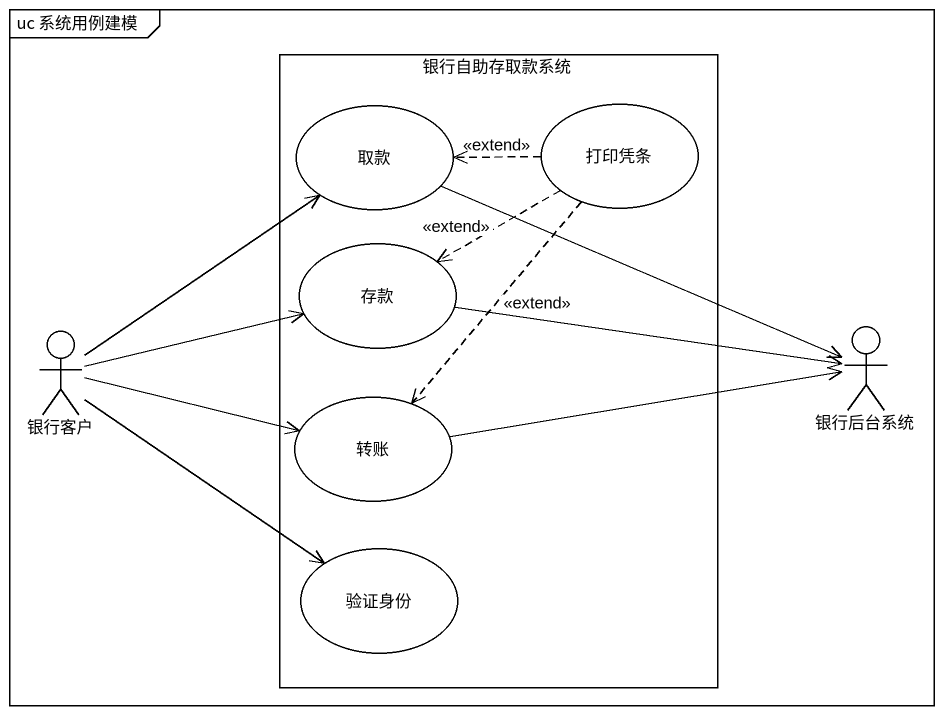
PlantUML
@startuml
mainframe uc 系统用例建模
rectangle 银行自助存取款系统 {
  usecase 取款
  usecase 打印凭条
  usecase 存款
  usecase 转账
  usecase 验证身份
}
actor 银行后台系统
actor 银行客户
打印凭条 .left.> 取款 : <<extend>>
打印凭条 .left.> 存款 : <<extend>>
打印凭条 ..> 转账 : <<extend>>
银行后台系统 <-left- 取款
银行后台系统 <-left- 存款
银行后台系统 <-left- 转账
银行客户 -up-> 取款
银行客户 -right-> 存款
银行客户 -right-> 转账
银行客户 --> 验证身份
@enduml
